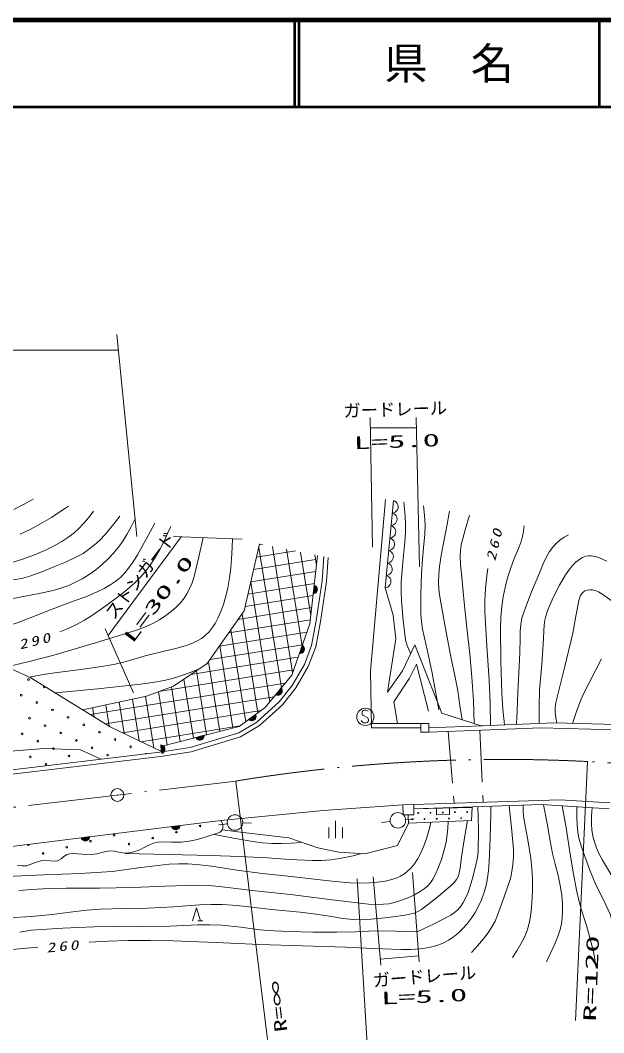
# Model space of a CAD drawing. Units: millimetres, scale not verified. Extents: x 73814 to 713814, y -8528 to 351472.
# Drawn here: x 299823 to 367334, y 234349 to 351472 of the extents above; entities that cross this region are included whole.
import ezdxf
from ezdxf.enums import TextEntityAlignment as Align

# ---------------------------------------------------------------- set-up
doc = ezdxf.new("R2010")
doc.units = ezdxf.units.MM
doc.header["$LTSCALE"] = 1000
doc.linetypes.add('DASHED', pattern=[7.5, 6, -1.5])
doc.linetypes.add('LONG_DASHED_DOTTED', pattern=[15.25, 12, -1.5, 0.25, -1.5])
for name, color, linetype, lineweight in [('M-TTL', 2, 'Continuous', 140), ('M-TTL-LINE', 7, 'Continuous', 50), ('S-BGD', 7, 'Continuous', 13), ('S-BGD-HTXT', 6, 'Continuous', 13), ('S-BMK', 2, 'LONG_DASHED_DOTTED', 13)]:
    doc.layers.add(name, color=color, linetype=linetype, lineweight=lineweight)
doc.layers.add('M-TTL-TXT', color=7, linetype='Continuous')
doc.styles.add('ＭＳ ゴシック', font='')
doc.styles.get('ＭＳ ゴシック').set_extended_font_data('MS Gothic')

# ---------------------------------------------------------------- blocks, each defined once
blk = doc.blocks.new('BUHIN34')
at = {"color": 7, "linetype": 'Continuous', "lineweight": 13}
for p, q in [((479, -4), (-464, -120)), ((-431, -179), (462, -69)), ((432, -135), (-384, -236)), ((-332, -293), (390, -204)), ((339, -273), (-262, -347)), ((-138, -395), (232, -349))]:
    blk.add_line(p, q, dxfattribs=at)
blk.add_lwpolyline([(496, 61), (471, -58), (426, -161), (342, -283), (241, -356), (129, -407), (-25, -426), (-147, -404), (-263, -358), (-373, -260), (-445, -171), (-496, -61)], close=True, dxfattribs=at)
blk = doc.blocks.new('BUHIN36')
at = {"color": 7, "linetype": 'Continuous', "lineweight": 13}
blk.add_lwpolyline([(-70, -722), (101, -684), (251, -611), (423, -486), (525, -335), (596, -171), (618, 53), (580, 228), (509, 396), (363, 552), (231, 649), (70, 722)], dxfattribs=at)
blk = doc.blocks.new('BUHIN48')
at = {"color": 7, "linetype": 'Continuous', "lineweight": 13}
blk.add_lwpolyline([(310, 645), (255, 705), (180, 740), (75, 760), (-80, 760), (-210, 725), (-320, 650), (-385, 540), (-390, 425), (-385, 350), (-345, 250), (-275, 195), (270, -120), (330, -210), (370, -335), (360, -455), (325, -550), (255, -640), (100, -685), (-130, -685), (-230, -670), (-325, -625), (-405, -550), (-475, -435)], dxfattribs=at)
blk.add_circle((0, 0), 995, dxfattribs=at)
blk = doc.blocks.new('BUHIN49')
at = {"color": 7, "linetype": 'Continuous', "lineweight": 13}
blk.add_circle((0, 0), 896, dxfattribs=at)
blk = doc.blocks.new('BUHIN50')
at = {"color": 7, "linetype": 'Continuous', "lineweight": 13}
blk.add_line((146, -746), (746, -746), dxfattribs=at)
blk.add_lwpolyline([(-458, -746), (0, 750), (458, -746)], dxfattribs=at)
blk = doc.blocks.new('BUHIN52')
at = {"color": 2, "linetype": 'Continuous', "lineweight": 13}
for radius in [746, 22.5]:
    blk.add_circle((0, 0), radius, dxfattribs=at)

msp = doc.modelspace()

# ---------------------------------------------------------------- linework, layer by layer
at = {"layer": 'M-TTL'}
msp.add_line((713814, 351472), (73814, 351472), dxfattribs=at)
at = {"layer": 'M-TTL-LINE'}
for p, q in [((331564, 351472), (331564, 341472)), ((332064, 351472), (332064, 341472)), ((366814, 351472), (366814, 341472)), ((73814, 341472), (713814, 341472))]:
    msp.add_line(p, q, dxfattribs=at)
at = {"layer": 'S-BGD'}
for p, q in [((342085, 296032), (340345, 276162)), ((342030, 285797), (343009, 295912)), ((318430, 291731), (309976, 280314)), ((317564, 291769), (325489, 291427)), ((325720, 283170), (327518, 290897)), ((327422, 290484), (330032, 274260)), ((327490, 290778), (327838, 290834)), ((328989, 290606), (331335, 276025)), ((327159, 289353), (331664, 290078)), ((330628, 290283), (332426, 279102)), ((332266, 289959), (333445, 282633)), ((334233, 289573), (333335, 281665)), ((333905, 289635), (334101, 288415)), ((334755, 286607), (334939, 289431)), ((335434, 289333), (335253, 286553)), ((326828, 287929), (333994, 289081)), ((326496, 286504), (334022, 287715)), ((326165, 285079), (333863, 286318)), ((326476, 286501), (326484, 286452)), ((326484, 286452), (328706, 272637)), ((333900, 286084), (333792, 285140)), ((333857, 285158), (333959, 286052)), ((334017, 286008), (333924, 285190)), ((333991, 285228), (334073, 285951)), ((334058, 281999), (334755, 286607)), ((334128, 285884), (334060, 285283)), ((335253, 286553), (334551, 281916)), ((342030, 285797), (342955, 282663)), ((325833, 283655), (333705, 284921)), ((334136, 285393), (334178, 285763)), ((325012, 282151), (333546, 283524)), ((321462, 277048), (325720, 283170)), ((325481, 282825), (327325, 271361)), ((342955, 282663), (343275, 279916)), ((323938, 280607), (333387, 282127)), ((328883, 281403), (329098, 280066)), ((333335, 281665), (331229, 275726)), ((333523, 279130), (334058, 281999)), ((334551, 281916), (334006, 278994)), ((309641, 281068), (312927, 273668)), ((322863, 279063), (332990, 280692)), ((324192, 280973), (325904, 270332)), ((321789, 277519), (332474, 279238)), ((322903, 279121), (324435, 269603)), ((332499, 279122), (332182, 278227)), ((332249, 278230), (332550, 279078)), ((332596, 279022), (332321, 278246)), ((332395, 278268), (332639, 278954)), ((332677, 278876), (332475, 278306)), ((332696, 276950), (333523, 279130)), ((334006, 278994), (333149, 276735)), ((343275, 279916), (342314, 273736)), ((344054, 276208), (345473, 279230)), ((345473, 279230), (348586, 271309)), ((319556, 275788), (331958, 277784)), ((332573, 278396), (332698, 278747)), ((298690, 276471), (301049, 275415)), ((317536, 274453), (321462, 277048)), ((321615, 277268), (322911, 269214)), ((331294, 274525), (332696, 276950)), ((333149, 276735), (331708, 274242)), ((344878, 275384), (345656, 276986)), ((345656, 276986), (347075, 271538)), ((301049, 275415), (310232, 269746)), ((315861, 273823), (331443, 276329)), ((318764, 275265), (319863, 268434)), ((321387, 268824), (320198, 276213)), ((331229, 275726), (328155, 271962)), ((340345, 276162), (340446, 269623)), ((342314, 273736), (344054, 276208)), ((343047, 272637), (344878, 275384)), ((307919, 271174), (330474, 274802)), ((314442, 273288), (317536, 274453)), ((317321, 274372), (318339, 268045)), ((330041, 274172), (329440, 273437)), ((329504, 273416), (330073, 274114)), ((329784, 272638), (331294, 274525)), ((331708, 274242), (330150, 272295)), ((307047, 271713), (314442, 273288)), ((309682, 270086), (329185, 273224)), ((312792, 272937), (313566, 268126)), ((314326, 273264), (315287, 267289)), ((315825, 273809), (316815, 267655)), ((330098, 274045), (329578, 273408)), ((329655, 273403), (330115, 273967)), ((330125, 273881), (329743, 273412)), ((329865, 273464), (330101, 273752)), ((308190, 271956), (308359, 270902)), ((309724, 272283), (310121, 269815)), ((311258, 272610), (311845, 268962)), ((328155, 271962), (325151, 269787)), ((327202, 270284), (329784, 272638)), ((330150, 272295), (327501, 269879)), ((328841, 271797), (328844, 271781)), ((343459, 270119), (343047, 272637)), ((311690, 269038), (327666, 271608)), ((327075, 271102), (326305, 270545)), ((326362, 270509), (327091, 271037)), ((327097, 270964), (326431, 270482)), ((326504, 270458), (327094, 270885)), ((327082, 270799), (326592, 270444)), ((326723, 270462), (327025, 270681)), ((348586, 271309), (353256, 269799)), ((310232, 269746), (316229, 266832)), ((313809, 268008), (325232, 269845)), ((325151, 269787), (316104, 267473)), ((325117, 269055), (327202, 270284)), ((327501, 269879), (325319, 268594)), ((340446, 270123), (346157, 270123)), ((346157, 269623), (340446, 269623)), ((346157, 269116), (346157, 270126)), ((346157, 270126), (347078, 270126)), ((347060, 269615), (353198, 269843)), ((347078, 270126), (347078, 269116)), ((353198, 269843), (361544, 270183)), ((360070, 269623), (353218, 269343)), ((368743, 269389), (360070, 269623)), ((361544, 270183), (368790, 269988)), ((319482, 267330), (325117, 269055)), ((325319, 268594), (319593, 266841)), ((321103, 268687), (320183, 268452)), ((320223, 268397), (321095, 268620)), ((321074, 268550), (320277, 268347)), ((320336, 268297), (321041, 268478)), ((320998, 268402), (320412, 268252)), ((320541, 268221), (320902, 268313)), ((347078, 269116), (346157, 269116)), ((353218, 269343), (347078, 269116)), ((287836, 266084), (302598, 267246)), ((302598, 267246), (306788, 267070)), ((306788, 267070), (309200, 265995)), ((315964, 266791), (319482, 267330)), ((316104, 267473), (316173, 266817)), ((316151, 267624), (316251, 266679)), ((316310, 266711), (316216, 267606)), ((316282, 267575), (316368, 266757)), ((316426, 266808), (316350, 267532)), ((316418, 267479), (316481, 266877)), ((316531, 267000), (316492, 267371)), ((286211, 263287), (315964, 266791)), ((316032, 266296), (286265, 262790)), ((319593, 266841), (316032, 266296)), ((345349, 260751), (362265, 261308)), ((362265, 261308), (368028, 260956)), ((323033, 258910), (334871, 260064)), ((334871, 260064), (344100, 260730)), ((345342, 260754), (344100, 260730)), ((344100, 260730), (344123, 259538)), ((345365, 259562), (345342, 260754)), ((360130, 260738), (345365, 260251)), ((345365, 260251), (352104, 260405)), ((345365, 259558), (345365, 260251)), ((352104, 260405), (352027, 258904)), ((367962, 260258), (360130, 260738)), ((291715, 255033), (323033, 258910)), ((336308, 258868), (336308, 256868)), ((344123, 259538), (345365, 259562)), ((344415, 258993), (345412, 259080)), ((344749, 258595), (344711, 259558)), ((344711, 259558), (345365, 259558)), ((352027, 258904), (344749, 258595)), ((323772, 258534), (322782, 258389)), ((323169, 257803), (325606, 257512)), ((325562, 258636), (326561, 258605)), ((335508, 258073), (335508, 256873)), ((337108, 258073), (337108, 256873)), ((342627, 258794), (341636, 258660)), ((343469, 256012), (344749, 258596)), ((325606, 257512), (330883, 256883)), ((330883, 256883), (334271, 255721)), ((334271, 255721), (336692, 255237)), ((339693, 255043), (343469, 256012)), ((336692, 255237), (339693, 255043))]:
    msp.add_line(p, q, dxfattribs=at)
at = {"layer": 'S-BGD', "linetype": 'DASHED'}
for p, q in [((349345, 269200), (350017, 260905)), ((352983, 269334), (353377, 261016))]:
    msp.add_line(p, q, dxfattribs=at)
at = {"layer": 'S-BGD'}
for points in [[(299084, 294858), (300208, 295453), (301321, 296074)], [(299827, 292026), (300963, 292566), (302081, 293164), (303428, 293968), (304744, 294824), (305068, 295042), (305399, 295268)], [(344196, 295742), (344324, 294561), (344391, 293380), (344378, 292244), (344304, 291098), (344079, 288772), (343914, 286449), (343898, 285383), (343943, 284318), (344130, 282053), (344377, 279807), (344595, 279137), (344877, 278472), (344936, 278344), (344997, 278215)], [(346494, 295285), (346606, 294190), (346658, 293086), (346626, 291980), (346534, 290864), (346356, 289149), (346239, 287435), (346176, 285089), (346175, 282736), (346246, 281882), (346378, 281027), (346958, 278496), (347479, 275956), (347861, 273843), (348237, 271718)], [(285190, 286850), (288063, 287216), (290958, 287524), (293214, 287713), (295467, 287962), (296575, 288147), (297681, 288393), (298891, 288730), (300089, 289127), (301456, 289645), (302808, 290222), (303736, 290674), (304637, 291181), (305337, 291639), (306006, 292148), (306614, 292695), (307182, 293285), (307760, 293967), (308314, 294692)], [(288643, 284372), (289835, 284950), (291053, 285474), (291968, 285796), (292902, 286062), (293791, 286254), (294702, 286389), (297013, 286546), (299307, 286762), (300130, 286938), (300951, 287175), (302326, 287673), (303692, 288233), (305066, 288802), (306410, 289424), (307091, 289804), (307737, 290232), (308376, 290736), (308987, 291296), (309687, 292031), (310358, 292823), (310847, 293447), (311332, 294096)], [(349474, 294693), (349149, 292742), (348764, 290802), (348509, 289548), (348312, 288274), (348236, 287387), (348220, 286499), (348272, 285634), (348384, 284763), (348987, 281295), (349648, 277848), (350070, 275877), (350434, 273891), (350695, 272222), (350936, 270549)], [(351819, 294227), (351307, 292528), (350852, 290808), (350762, 290171), (350731, 289519), (350775, 288482), (350880, 287431), (351183, 284136), (351545, 280851), (351844, 278169), (352084, 275471), (352249, 272797), (352354, 270120), (352355, 270090)], [(290572, 282988), (295469, 283911), (300382, 284842), (302006, 285146), (303625, 285510), (304535, 285773), (305427, 286093), (306228, 286453), (307005, 286868), (307789, 287356), (308550, 287901), (309291, 288506), (309998, 289162), (310619, 289816), (311199, 290516), (311709, 291228), (312168, 291973), (312655, 292877), (313108, 293815)], [(293003, 281039), (293987, 280928), (294971, 280879), (295748, 280912), (296522, 281006), (297450, 281188), (298377, 281430), (299689, 281854), (300972, 282331), (303500, 283342), (306051, 284298), (307398, 284793), (308727, 285347), (309532, 285747), (310307, 286201), (310892, 286606), (311444, 287063), (311926, 287547), (312363, 288073), (312891, 288824), (313374, 289616), (314394, 291463), (315397, 293292)], [(304410, 280728), (305354, 281107), (306271, 281539), (307246, 282077), (308193, 282668), (309726, 283731), (311238, 284853), (312173, 285594), (313073, 286383), (313691, 287001), (314273, 287668), (314844, 288423), (315374, 289225), (315963, 290241), (316498, 291284), (316879, 292097), (317243, 292927)], [(358109, 292978), (358060, 292355), (357950, 291735), (357743, 291053), (357473, 290374), (356972, 289207), (356530, 288023), (356197, 286954), (355920, 285862), (355697, 284756), (355534, 283638), (355423, 282391), (355371, 281130), (355432, 277387), (355553, 273632), (355673, 271789), (355839, 269950)], [(363257, 291955), (362737, 291666), (362250, 291324), (361824, 290945), (361439, 290520), (361066, 290017), (360740, 289475), (360312, 288574), (359935, 287638), (358979, 285342), (358075, 283013), (357872, 282300), (357729, 281578), (357657, 280768), (357644, 279951), (357627, 278339), (357549, 276731), (357375, 273690), (357260, 270637), (357250, 270327), (357240, 270007)], [(297953, 276613), (300843, 277296), (303728, 278040), (308513, 279457), (313281, 280902), (314217, 281273), (315148, 281708), (315925, 282132), (316679, 282614), (317302, 283079), (317881, 283587), (318353, 284077), (318775, 284603), (319115, 285122), (319408, 285681), (319703, 286397), (319944, 287141), (320488, 289390), (320995, 291621)], [(300878, 275492), (302477, 275788), (304102, 276029), (306814, 276354), (309507, 276737), (310792, 276996), (312061, 277313), (314292, 277933), (316622, 278518), (317829, 278797), (319012, 279133), (319669, 279377), (320298, 279676), (320779, 279966), (321223, 280305), (321625, 280698), (321988, 281138), (322362, 281694), (322696, 282301), (323042, 283074), (323333, 283870), (323620, 284840), (323846, 285819), (324045, 286977), (324185, 288139), (324304, 289754), (324364, 291390), (324365, 291450), (324367, 291520)], [(359842, 270114), (359842, 272065), (359901, 274011), (360155, 276961), (360349, 279924), (360390, 280923), (360491, 281922), (360621, 282548), (360811, 283166), (361154, 284022), (361558, 284867), (362210, 286120), (362901, 287321), (363281, 287870), (363716, 288391), (364106, 288773), (364550, 289122), (364889, 289325), (365246, 289467), (365559, 289525), (365891, 289525), (366325, 289449), (366758, 289311), (367679, 288896)], [(354218, 269884), (354177, 272512), (354075, 275146), (353800, 279089), (353583, 283046), (353579, 284367), (353636, 285685), (353752, 286877), (353925, 288064)], [(361919, 270173), (361780, 270797), (361702, 271424), (361709, 271975), (361777, 272538), (362796, 276566), (363749, 280577), (364095, 282531), (364503, 284490), (364616, 284836), (364779, 285143), (364940, 285322), (365143, 285456), (365420, 285557), (365720, 285602), (366041, 285589), (366356, 285516), (366739, 285346), (367107, 285116), (369227, 283625)], [(363721, 270125), (364171, 271502), (364676, 272853), (365127, 273855), (365636, 274839), (366351, 276170), (367057, 277586)], [(303883, 273666), (308817, 274139), (313744, 274671), (315122, 274858), (316488, 275105), (317455, 275340), (318408, 275634), (319497, 276031), (320577, 276463)], [(352773, 260495), (352827, 257869), (352820, 255248), (352694, 254415), (352506, 253578), (352096, 252062), (351629, 250566), (351383, 249976), (351080, 249408), (350787, 248974), (350449, 248581), (350071, 248246), (349654, 247957), (347717, 246965), (345763, 246033), (343282, 246113), (340829, 246131), (338645, 246026), (336447, 245982), (333671, 246000), (330885, 246079), (329208, 246136), (327536, 246253), (325349, 246550), (323144, 246787), (321755, 246843), (320367, 246839), (317112, 246692), (313856, 246605), (311129, 246640), (308393, 246615), (304745, 246452), (301095, 246228), (299780, 245990)], [(307779, 244810), (310027, 244940), (312296, 245010), (314907, 245027), (317527, 244983), (322509, 244777), (327498, 244558), (332478, 244415), (337471, 244244), (340639, 244084), (343849, 243983), (344988, 243990), (346122, 244057), (346879, 244156), (347630, 244315), (348236, 244500), (348821, 244743), (349379, 245044), (349919, 245406), (350476, 245856), (350999, 246356), (351523, 246945), (352007, 247580), (352459, 248271), (352855, 248987), (353195, 249726), (353477, 250485), (353693, 251231), (353851, 251996), (353999, 253075), (354086, 254159), (354211, 256884), (354275, 259607), (354276, 260076), (354275, 260545)], [(347985, 260311), (348002, 259561), (349501, 259596), (349484, 260345)], [(356387, 260614), (356669, 258086), (356891, 255548), (356888, 254679), (356824, 253801), (356709, 252999), (356535, 252211), (355825, 250076), (355055, 247951), (354755, 247255), (354401, 246588), (353946, 245897), (353434, 245230), (352742, 244416), (352023, 243630)], [(358025, 260668), (358019, 259909), (358073, 259154), (358509, 256874), (358886, 254579), (359011, 253358), (359076, 252132), (359073, 250758), (359009, 249368), (358931, 248376), (358792, 247385), (358640, 246719), (358430, 246072), (358122, 245344), (357752, 244627), (357279, 243829), (356766, 243036)], [(360357, 260724), (360790, 258538), (361167, 256329), (361411, 255073), (361715, 253832), (362057, 252526), (362341, 251206), (362480, 250237), (362560, 249248), (362578, 248424), (362535, 247603), (362444, 246940), (362295, 246292), (362029, 245500), (361706, 244724), (361206, 243630), (360705, 242543)], [(362509, 260592), (362979, 258059), (363390, 255515), (363748, 253172), (364165, 250840), (364432, 249683), (364761, 248530), (365337, 246750), (365858, 244947), (366167, 243535), (366419, 242098), (366441, 241960), (366463, 241822)], [(364224, 260487), (364202, 259400), (364241, 258323), (364324, 257593), (364469, 256863), (364752, 255866), (365098, 254871), (365740, 253154), (366436, 251466), (367298, 249736), (368099, 247991), (368286, 247313), (368415, 246616), (368637, 244064), (368818, 241527)], [(366005, 260378), (365930, 259454), (365915, 258527), (365967, 257819), (366081, 257106), (366249, 256424), (366477, 255752), (366801, 255022), (367185, 254309), (368957, 251325), (370673, 248316), (370877, 247695), (371026, 247044), (371282, 245174), (371476, 243312), (371546, 242250), (371568, 241182)], [(351585, 258885), (351183, 256670), (350840, 254440), (350748, 253619), (350599, 252821), (350471, 252440), (350285, 252079), (350012, 251723), (349686, 251399), (347979, 249972), (346252, 248607), (345840, 248376), (345400, 248200), (344746, 248023), (344069, 247904), (342034, 247647), (339989, 247449), (339185, 247417), (338370, 247444), (337121, 247584), (335864, 247786), (334043, 248066), (332208, 248286), (328906, 248600), (325599, 248976), (324399, 249115), (323194, 249193), (321875, 249202), (320555, 249150), (317562, 248925), (314565, 248760), (311836, 248731), (309102, 248641), (307509, 248528), (305920, 248354), (303521, 248042), (301117, 247790), (298446, 247653)], [(299505, 253686), (300034, 253643), (300552, 253662), (301478, 254017), (302431, 254316), (303261, 254222), (304055, 254194), (304306, 254300), (304549, 254471), (304882, 254742), (305243, 254960), (305554, 255049), (305893, 255083), (306983, 254992), (308066, 254963), (308665, 255046), (309267, 255191), (309731, 255320), (310196, 255388), (310707, 255348), (311222, 255246), (311690, 255163), (312168, 255139), (312615, 255187), (313066, 255298), (313654, 255520), (314227, 255803), (314794, 256089), (315370, 256311), (315797, 256401), (316237, 256431), (317335, 256376), (318442, 256380), (319381, 256517), (320319, 256715), (321556, 257073), (322871, 257521), (323050, 257654), (323183, 257828), (323260, 258046), (323277, 258282), (323224, 258537), (323114, 258771), (323074, 258840), (323033, 258910)], [(298265, 252408), (302505, 252626), (306755, 252783), (308612, 252872), (310475, 253021), (313764, 253469), (317056, 253858), (318127, 253894), (319208, 253871), (320568, 253770), (321939, 253608), (324889, 253153), (327835, 252760), (331167, 252437), (334517, 252052), (336247, 251849), (337992, 251705), (339119, 251670), (340267, 251695), (341146, 251763), (342027, 251893), (342674, 252042), (343304, 252250), (343800, 252472), (344271, 252750), (344681, 253065), (345061, 253436), (345448, 253906), (345793, 254420), (346149, 255071), (346458, 255764), (346788, 256677), (347057, 257597), (347197, 258146), (347329, 258705)], [(299667, 250788), (301141, 250918), (303139, 251020), (305150, 251063), (308988, 251071), (312831, 251139), (316563, 251319), (320294, 251438), (321589, 251387), (322891, 251275), (326991, 250774), (331105, 250331), (335588, 249749), (340099, 249224), (340970, 249185), (341849, 249206), (342463, 249274), (343071, 249402), (343832, 249635), (344584, 249928), (345346, 250275), (346079, 250674), (346543, 250989), (346964, 251348), (347286, 251705), (347569, 252111), (347884, 252692), (348154, 253316), (348547, 254408), (348877, 255506), (349083, 256379), (349231, 257271), (349303, 258022), (349341, 258790)], [(322280, 257291), (324491, 256844), (326723, 256455), (327844, 256315), (328978, 256235), (330063, 256228), (331159, 256281), (331736, 256329), (332324, 256389)], [(311952, 255071), (316939, 254959), (321928, 254843), (325181, 254741), (328441, 254579), (331021, 254395), (333597, 254271), (334683, 254284), (335763, 254356), (336756, 254489), (337753, 254684), (338521, 254866), (339287, 255070)], [(275936, 238658), (279816, 239740), (283680, 240879), (286247, 241648), (288840, 242362), (290648, 242793), (292469, 243166), (294162, 243455), (295875, 243685), (298869, 243987), (301876, 244255)]]:
    msp.add_lwpolyline(points, dxfattribs=at)
for points in [[(333840, 286116), (333950, 286063), (334040, 285995), (334139, 285885), (334186, 285769), (334210, 285648), (334192, 285494), (334142, 285382), (334070, 285279), (333950, 285195), (333846, 285146), (333727, 285122)], [(332449, 279167), (332544, 279091), (332617, 279004), (332688, 278875), (332707, 278751), (332704, 278628), (332652, 278482), (332577, 278384), (332484, 278300), (332347, 278245), (332236, 278221), (332115, 278224)], [(330008, 274231), (330072, 274128), (330111, 274021), (330135, 273876), (330112, 273753), (330066, 273638), (329968, 273518), (329865, 273451), (329749, 273404), (329602, 273398), (329489, 273413), (329376, 273457)], [(327058, 271168), (327093, 271051), (327104, 270938), (327090, 270792), (327036, 270679), (326962, 270580), (326837, 270489), (326720, 270450), (326595, 270434), (326452, 270466), (326346, 270510), (326248, 270581)], [(321112, 268754), (321102, 268632), (321070, 268524), (321003, 268393), (320911, 268308), (320807, 268242), (320657, 268204), (320534, 268211), (320412, 268242), (320291, 268324), (320208, 268404), (320143, 268506)], [(316087, 267642), (316205, 267615), (316308, 267568), (316428, 267482), (316499, 267379), (316548, 267266), (316565, 267112), (316540, 266991), (316492, 266876), (316392, 266767), (316302, 266697), (316191, 266648)]]:
    msp.add_lwpolyline(points, close=True, dxfattribs=at)
for centre, radius in [((300789, 275203), 99.5), ((299936, 273394), 99.5), ((301745, 272541), 99.5), ((303553, 271687), 99.5), ((300891, 270732), 99.5), ((305362, 270834), 99.5), ((302700, 269878), 99.5), ((307171, 269980), 99.5), ((300038, 268923), 99.5), ((304509, 269025), 99.5), ((306317, 268171), 99.5), ((308980, 269127), 99.5), ((310788, 268273), 99.5), ((301846, 268070), 99.5), ((303655, 267216), 99.5), ((308126, 267318), 99.5), ((312597, 267420), 99.5), ((300993, 266261), 99.5), ((305464, 266363), 99.5), ((309935, 266464), 99.5), ((302802, 265407), 99.5), ((345186, 259040), 49.8), ((345876, 259763), 49.8), ((346599, 259072), 49.8), ((347290, 259795), 49.8), ((348013, 259104), 49.8), ((348704, 259827), 49.8), ((349427, 259137), 49.8), ((350118, 259860), 49.8), ((350841, 259169), 49.8), ((351532, 259892), 49.8), ((317885, 257571), 99.5), ((320626, 258269), 99.5), ((307942, 256499), 99.5), ((310683, 257197), 99.5), ((315144, 256873), 99.5), ((305201, 255801), 99.5), ((312403, 256175), 99.5), ((302460, 255103), 99.5)]:
    msp.add_circle(centre, radius, dxfattribs=at)
for centre, start, end in [((302598, 274349), 101.12045, 15.76087), ((314406, 266566), 35.74517, 157.83923), ((300741, 256125), 172.53383, 21.58015)]:
    msp.add_arc(centre, 99.5, start, end, dxfattribs=at)
at = {"layer": 'S-BGD-HTXT'}
for p, q in [((313315, 291746), (310979, 315111)), ((126946, 313319), (311158, 313319)), ((340307, 305518), (340570, 290502)), ((345620, 305518), (346018, 288244)), ((340328, 304322), (345647, 304322)), ((364053, 235761), (365448, 265722)), ((324772, 263470), (328438, 233560)), ((338800, 252146), (340880, 217725)), ((340658, 252368), (341528, 242178)), ((345209, 252888), (345971, 242550)), ((341469, 242877), (345920, 243250))]:
    msp.add_line(p, q, dxfattribs=at)
at = {"layer": 'S-BMK'}
msp.add_line((285649, 258841), (324772, 263470), dxfattribs=at)
for centre, radius, start, end in [((355696, 73456), 192514, 87.09655, 99.24365), ((360103, 151626), 114222, 80.13556, 87.31802)]:
    msp.add_arc(centre, radius, start, end, dxfattribs=at)

# ---------------------------------------------------------------- block references
at = {"layer": 'S-BGD'}
for name, p in [('BUHIN36', (342939, 295190)), ('BUHIN36', (342800, 293745)), ('BUHIN36', (342660, 292300)), ('BUHIN36', (342520, 290855)), ('BUHIN36', (342380, 289410)), ('BUHIN36', (342240, 287965)), ('BUHIN36', (342100, 286520)), ('BUHIN48', (339751, 270887)), ('BUHIN49', (324662, 258664)), ('BUHIN49', (343519, 258915)), ('BUHIN34', (317814, 258263)), ('BUHIN34', (307374, 256971)), ('BUHIN50', (320218, 248057))]:
    msp.add_blockref(name, p, dxfattribs=at)
at = {"layer": 'S-BMK'}
msp.add_blockref('BUHIN52', (311063, 261852), dxfattribs=at)

# ---------------------------------------------------------------- texts
at = {"layer": 'M-TTL-TXT', "style": 'ＭＳ ゴシック'}
msp.add_text('県\u3000名', height=3666, dxfattribs=at).set_placement((349439, 346472), align=Align.MIDDLE_CENTER)
at = {"layer": 'S-BGD', "style": 'ＭＳ ゴシック'}
msp.add_text('ストンガード', height=1466, rotation=52.9, dxfattribs=at).set_placement((311038, 281763), align=Align.BOTTOM_LEFT)
at = {"layer": 'S-BGD', "style": 'ＭＳ ゴシック', "width": 2}
msp.add_text('L=30.0', height=1466, rotation=53.2, dxfattribs=at).set_placement((313163, 279013), align=Align.BOTTOM_LEFT)
at = {"layer": 'S-BGD', "char_height": 1100, "attachment_point": 7, "style": 'ＭＳ ゴシック'}
for s, insert, rotation in [('\\T1.33;\\W1.35;\\Q15;260', (354795, 288855), 76.8), ('\\T1.33;\\W1.35;\\Q15;290', (299806, 278673), 13.7), ('\\T1.33;\\W1.35;\\Q15;260', (302914, 243603), 5.7)]:
    msp.add_mtext(s, dxfattribs=dict(at, insert=insert, rotation=rotation))
at = {"layer": 'S-BGD-HTXT', "style": 'ＭＳ ゴシック'}
for rotation, p in [(1.7, (337248, 305119)), (4.6, (340708, 239223))]:
    msp.add_text('ガードレール', height=1466, rotation=rotation, dxfattribs=at).set_placement(p, align=Align.BOTTOM_LEFT)
for s, rotation, width, p in [('L=5.0', 2.1, 2, (338444, 301399)), ('R=120', 87.8, 2, (366857, 235591)), ('R=∞', 97, 1.5, (331173, 234584)), ('L=5.0', 2.3, 2, (341615, 237182))]:
    msp.add_text(s, height=1466, rotation=rotation, dxfattribs=dict(at, width=width)).set_placement(p, align=Align.BOTTOM_LEFT)

doc.saveas('drawing.dxf')
